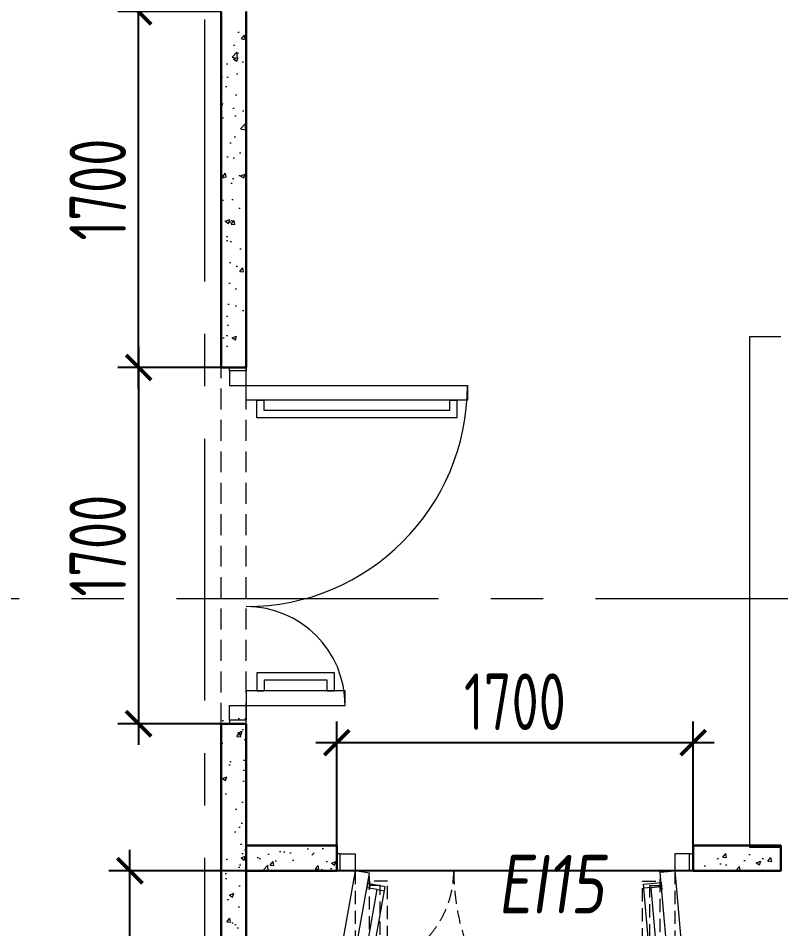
# Model space of a CAD drawing. Header units: millimetres. Extents: x -354900 to 8840672, y 0 to 292181.
# Drawn here: x -66184 to -62546, y 102025 to 106369 of the extents above; entities that cross this region are included whole.
import ezdxf
from ezdxf import colors
from ezdxf.entities.mleader import LeaderData, LeaderLine
from ezdxf.math import Vec2, Vec3

# ---------------------------------------------------------------- set-up
doc = ezdxf.new("R2010")
doc.units = ezdxf.units.MM
doc.header["$MEASUREMENT"] = 0
for name, pattern in [('ADSK_Штриховая_ш2 п1', [3, 2, -1]), ('CENTER', [2, 1.25, -0.25, 0.25, -0.25]), ('DASHED', [19.05, 12.7, -6.35])]:
    doc.linetypes.add(name, pattern=pattern)
doc.layers.get('0').update_dxf_attribs({"color": 250, "lineweight": 9})
for name, color, linetype, lineweight in [('АР_Двери', 5, 'Continuous', 18), ('АР_Оси', 193, 'Continuous', 9), ('АР_Отметки', 250, 'Continuous', 15), ('АР_Перегородки витражные', 152, 'Continuous', 13), ('АР_Перегородки газоблок', 165, 'Continuous', 30), ('АР_Перегородки газоблок_Штрих', 165, 'Continuous', 5), ('АР_Подоконники', 163, 'Continuous', 9), ('АР_Размеры дверей', 15, 'Continuous', 0), ('АР_тонкая линия', 250, 'Continuous', 0)]:
    doc.layers.add(name, color=color, linetype=linetype, lineweight=lineweight)
doc.layers.add('АР_ПБ_Двери', color=7, linetype='Continuous', lineweight=15, true_color=0xdb0000)
doc.styles.add('ISOCPEUR', font='isocpeur.ttf', dxfattribs={"width": 0.7})
doc.styles.add('Архитект', font='isocpeur.ttf', dxfattribs={"width": 0.8, "oblique": 8})
doc.dimstyles.new('R_100', dxfattribs={"dimtxt": 270, "dimasz": 120, "dimexe": 100, "dimexo": 0, "dimgap": 60, "dimtad": 1, "dimdec": 0, "dimrnd": 5, "dimzin": 0, "dimdsep": 46, "dimtxsty": 'ISOCPEUR', "dimblk": 'ARCHTICK', "dimcen": 0, "dimdle": 100, "dimclrd": 256, "dimclre": 256, "dimclrt": 256, "dimadec": 0, "dimazin": 0, "dimtfac": 2, "dimtdec": 0, "dimtofl": 0, "dimtmove": 1, "dimatfit": 3, "dimfxl": 1, "dimtvp": 3, "dimtolj": 1, "dimtzin": 0, "dimarcsym": 0})
pattern_1 = [(50, (0, 0), (215.17805, -18.82564), [22.5, -247.5]), (355, (0, 0), (-41.6254, 225.65764), [18, -198]), (100.45144, (17.93, -1.57), (173.55265, 206.832), [19.12206, -210.34263]), (46.1842, (0, 60), (320.1724, -49.6558), [33.75, -371.25]), (96.63564, (26.68, 55.86), (280.3986, 292.2356), [28.6831, -315.5141]), (351.18416, (0, 60), (280.3986, 292.2356), [27, -297]), (21, (30, 45), (179.07212, -120.78567), [22.5, -247.5]), (326, (30, 45), (72.9946, 217.545), [18, -198]), (71.45144, (44.92, 34.93), (252.0667, 96.75935), [19.12206, -210.34263]), (37.5, (0, 0), (3.647957, 99.868156), [0, -195.6, 0, -201, 0, -198.75]), (7.5, (0, 0), (78.92086, 118.32351), [0, -114.6, 0, -191.1, 0, -75.75]), (327.5, (-66.9, 0), (160.14673, -6.76646), [0, -75, 0, -234, 0, -310.5]), (317.5, (-96.9, 0), (174.95585, 30.0315), [0, -97.5, 0, -155.4, 0, -220.5])]

# ---------------------------------------------------------------- blocks, each defined once
blk = doc.blocks.new('1700-3')
for p, q in [((-415.6, 1464.7), (-421.7, 1430.3)), ((-89.7, 1407.3), (-95.8, 1372.8))]:
    blk.add_line(p, q)
at = {"linetype": 'DASHED', "ltscale": 5}
for p, q in [((-80.2, 100.2), (-83.2, 135)), ((-991.2, 20.5), (-994.2, 55.3))]:
    blk.add_line(p, q, dxfattribs=at)
for points in [[(-476.3, 1526), (-12.1, 1444.2), (0, 1513), (-464.1, 1594.8)], [(0, -13), (-1050.7, -104.9), (-1056.8, -35.3), (-6.1, 56.6)]]:
    blk.add_lwpolyline(points, close=True)
for points in [[(80, 1600), (0, 1600), (0, 1583), (80, 1583), (80, 1600)], [(0, 1583), (80, 1583), (80, 1513), (50, 1513), (50, 1513), (0, 1513), (0, 1583)], [(-392.2, 1511.2), (-426.7, 1517.3), (-441.4, 1433.7), (-76.1, 1369.3), (-61.4, 1452.9), (-95.8, 1459)], [(-407, 1513.8), (-415.6, 1464.7), (-89.7, 1407.3), (-81.1, 1456.4)], [(-971.9, -27.9), (-1006.8, -31), (-1014.2, 53.6), (-63.3, 136.8), (-55.9, 52.2), (-90.8, 49.2)], [(-986.8, -29.2), (-991.2, 20.5), (-80.2, 100.2), (-75.8, 50.5)], [(0, -83), (80, -83), (80, -13), (50, -13), (50, -13), (0, -13), (0, -83)], [(80, -100), (0, -100), (0, -83), (80, -83), (80, -100)]]:
    blk.add_lwpolyline(points)
for points in [[(-471.3, 1443.1), (0, 1443.1), (0, 1513), (-471.3, 1513)], [(0, -13), (-1054.7, -13), (-1054.7, 56.9), (0, 56.9)]]:
    blk.add_lwpolyline(points, close=True, dxfattribs=at)
for points in [[(-385.9, 1443.1), (-420.9, 1443.1), (-420.9, 1358.3), (-50, 1358.3), (-50, 1443.1), (-85, 1443.1)], [(-400.9, 1443.1), (-400.9, 1393.3), (-70, 1393.3), (-70, 1443.1)], [(-969.5, 56.9), (-1004.5, 56.9), (-1004.5, 141.7), (-50, 141.7), (-50, 56.9), (-85, 56.9)], [(-984.5, 56.9), (-984.5, 106.7), (-70, 106.7), (-70, 56.9)]]:
    blk.add_lwpolyline(points, dxfattribs=at)
for centre, radius, start, end in [((0, 1513), 471.3, 170, 270), ((0, -13), 1054.7, 90, 181.2023)]:
    blk.add_arc(centre, radius, start, end, dxfattribs=at)
blk = doc.blocks.new('_ArchTick')
at = {"color": 0, "linetype": 'ByBlock', "const_width": 0.15}
blk.add_lwpolyline([(-0.5, -0.5), (0.5, 0.5)], dxfattribs=at)
blk = doc.blocks.new('*D486')
at = {"layer": 'АР_Размеры дверей', "lineweight": -2, "ltscale": 100, "transparency": 16777216}
for p, q in [((-64664.3, 102421.6), (-64664.3, 103013.1)), ((-62964.3, 102421.6), (-62964.3, 103013.1)), ((-64764.3, 102913.1), (-62864.3, 102913.1))]:
    blk.add_line(p, q, dxfattribs=at)
at = {"layer": 'АР_Размеры дверей', "lineweight": -2, "ltscale": 100, "transparency": 16777216, "xscale": 120, "yscale": 120, "zscale": 120, "rotation": 180}
blk.add_blockref('_ArchTick', (-64664.3, 102913.1), dxfattribs=at)
at = {"layer": 'АР_Размеры дверей', "lineweight": -2, "ltscale": 100, "transparency": 16777216, "xscale": 120, "yscale": 120, "zscale": 120}
blk.add_blockref('_ArchTick', (-62964.3, 102913.1), dxfattribs=at)
at = {"layer": 'АР_Размеры дверей', "ltscale": 100, "transparency": 16777216, "insert": (-63814.3, 103108.1), "char_height": 270, "attachment_point": 5, "style": 'ISOCPEUR'}
blk.add_mtext('\\A1;1700', dxfattribs=at)
blk = doc.blocks.new('*D489')
at = {"layer": 'АР_Размеры дверей', "lineweight": -2, "ltscale": 100, "transparency": 16777216}
for p, q in [((-65609.6, 104802.7), (-65609.6, 102902.7)), ((-65215.8, 104702.7), (-65709.6, 104702.7)), ((-65215.8, 103002.7), (-65709.6, 103002.7))]:
    blk.add_line(p, q, dxfattribs=at)
at = {"layer": 'АР_Размеры дверей', "lineweight": -2, "ltscale": 100, "transparency": 16777216, "xscale": 120, "yscale": 120, "zscale": 120}
for p, rotation in [((-65609.6, 104702.7), 90), ((-65609.6, 103002.7), 270)]:
    blk.add_blockref('_ArchTick', p, dxfattribs=dict(at, rotation=rotation))
at = {"layer": 'АР_Размеры дверей', "ltscale": 100, "transparency": 16777216, "insert": (-65804.6, 103852.7), "char_height": 270, "attachment_point": 5, "rotation": 90, "style": 'ISOCPEUR'}
blk.add_mtext('\\A1;1700', dxfattribs=at)
blk = doc.blocks.new('_DotSmall')
at = {"color": 0, "linetype": 'ByBlock', "const_width": 0.5}
blk.add_lwpolyline([(-0.0625, 0, 1), (0.0625, 0, 1)], format="xyb", close=True, dxfattribs=at)
blk = doc.blocks.new('*D546')
at = {"layer": 'АР_Размеры дверей', "lineweight": -2, "ltscale": 100, "transparency": 16777216}
for p, q in [((-65651.8, 100500.7), (-65651.8, 102401.6)), ((-62755.1, 102301.6), (-65751.8, 102301.6)), ((-64467.4, 100600.7), (-65751.8, 100600.7))]:
    blk.add_line(p, q, dxfattribs=at)
at = {"layer": 'АР_Размеры дверей', "lineweight": -2, "ltscale": 100, "transparency": 16777216, "xscale": 120, "yscale": 120, "zscale": 120}
for p, rotation in [((-65651.8, 102301.6), 90), ((-65651.8, 100600.7), 270)]:
    blk.add_blockref('_ArchTick', p, dxfattribs=dict(at, rotation=rotation))
at = {"layer": 'АР_Размеры дверей', "ltscale": 100, "transparency": 16777216, "insert": (-65846.8, 101451.1), "char_height": 270, "attachment_point": 5, "rotation": 90, "style": 'ISOCPEUR'}
blk.add_mtext('\\A1;1700', dxfattribs=at)
blk = doc.blocks.new('*D547')
at = {"layer": 'АР_Размеры дверей', "lineweight": -2, "ltscale": 100, "transparency": 16777216}
for p, q in [((-65609.6, 104602.7), (-65609.6, 106500.7)), ((-65215.8, 106400.7), (-65709.6, 106400.7)), ((-65215.8, 104702.7), (-65709.6, 104702.7))]:
    blk.add_line(p, q, dxfattribs=at)
at = {"layer": 'АР_Размеры дверей', "lineweight": -2, "ltscale": 100, "transparency": 16777216, "xscale": 120, "yscale": 120, "zscale": 120}
for p, rotation in [((-65609.6, 106400.7), 90), ((-65609.6, 104702.7), 270)]:
    blk.add_blockref('_ArchTick', p, dxfattribs=dict(at, rotation=rotation))
at = {"layer": 'АР_Размеры дверей', "ltscale": 100, "transparency": 16777216, "insert": (-65804.6, 105551.7), "char_height": 270, "attachment_point": 5, "rotation": 90, "style": 'ISOCPEUR'}
blk.add_mtext('\\A1;1700', dxfattribs=at)
blk = doc.blocks.new('1700-2')
for points in [[(80, 1600), (0, 1600), (0, 1583), (80, 1583), (80, 1600)], [(0, 1583), (80, 1583), (80, 1513), (50, 1513), (50, 1513), (0, 1513), (0, 1583)], [(-385.9, 1443.1), (-420.9, 1443.1), (-420.9, 1358.3), (-50, 1358.3), (-50, 1443.1), (-85, 1443.1)], [(-385.9, 1443.1), (-385.9, 1393.3), (-85, 1393.3), (-85, 1443.1)], [(-969.5, 56.9), (-1004.5, 56.9), (-1004.5, 141.7), (-50, 141.7), (-50, 56.9), (-85, 56.9)], [(-969.5, 56.9), (-969.5, 106.7), (-85, 106.7), (-85, 56.9)], [(0, -83), (80, -83), (80, -13), (50, -13), (50, -13), (0, -13), (0, -83)], [(80, -100), (0, -100), (0, -83), (80, -83), (80, -100)]]:
    blk.add_lwpolyline(points)
for points in [[(-471.3, 1443.1), (0, 1443.1), (0, 1513), (-471.3, 1513)], [(0, -13), (-1054.7, -13), (-1054.7, 56.9), (0, 56.9)]]:
    blk.add_lwpolyline(points, close=True)
for centre, radius, start, end in [((0, 1513), 471.3, 180, 270), ((0, -13), 1054.7, 90, 180)]:
    blk.add_arc(centre, radius, start, end)

msp = doc.modelspace()

# ---------------------------------------------------------------- hatches: boundary and pattern name
at = {"layer": 'АР_Перегородки газоблок_Штрих', "ltscale": 100}
h = msp.add_hatch(dxfattribs=at)
h.set_pattern_fill('AR-CONC', color=256, scale=30)
h.set_pattern_definition(pattern_1)
h.paths.add_polyline_path([(-65095.8, 106400.7), (-65215.8, 106400.7), (-65215.8, 104742.7), (-65095.8, 104742.7)])
h = msp.add_hatch(dxfattribs=at)
h.set_pattern_fill('AR-CONC', color=256, scale=30)
h.set_pattern_definition(pattern_1)
h.paths.add_polyline_path([(-65095.8, 103042.7), (-65215.8, 103042.7), (-65215.8, 100800.7), (-65095.8, 100800.7)])
h = msp.add_hatch(dxfattribs=at)
h.set_pattern_fill('AR-CONC', color=256, scale=30)
h.set_pattern_definition([(50, (-50, 515), (215.17805, -18.82564), [22.5, -247.5]), (355, (-50, 515), (-41.6254, 225.65764), [18, -198]), (100.45144, (-32.07, 513.43), (173.55265, 206.832), [19.12206, -210.34263]), (46.1842, (-50, 575), (320.1724, -49.6558), [33.75, -371.25]), (96.63564, (-23.32, 570.86), (280.3986, 292.2356), [28.6831, -315.5141]), (351.18416, (-50, 575), (280.3986, 292.2356), [27, -297]), (21, (-20, 560), (179.07212, -120.78567), [22.5, -247.5]), (326, (-20, 560), (72.9946, 217.545), [18, -198]), (71.45144, (-5.08, 549.93), (252.0667, 96.75935), [19.12206, -210.34263]), (37.5, (-50, 515), (3.647957, 99.868156), [0, -195.6, 0, -201, 0, -198.75]), (7.5, (-50, 515), (78.92086, 118.32351), [0, -114.6, 0, -191.1, 0, -75.75]), (327.5, (-116.9, 515), (160.14673, -6.76646), [0, -75, 0, -234, 0, -310.5]), (317.5, (-146.9, 515), (174.95585, 30.0315), [0, -97.5, 0, -155.4, 0, -220.5])])
h.paths.add_polyline_path([(-65145.8, 102421.6), (-65145.8, 102301.6), (-64664.3, 102301.6), (-64664.3, 102421.6)])
h = msp.add_hatch(dxfattribs=at)
h.set_pattern_fill('AR-CONC', color=256, scale=30)
h.set_pattern_definition([(50, (-0.001, 515), (215.17805, -18.82564), [22.5, -247.5]), (355, (-0.001, 515), (-41.6254, 225.65764), [18, -198]), (100.45144, (17.93, 513.43), (173.55265, 206.832), [19.12206, -210.34263]), (46.1842, (-0.001, 575), (320.1724, -49.6558), [33.75, -371.25]), (96.63564, (26.68, 570.86), (280.3986, 292.2356), [28.6831, -315.5141]), (351.18416, (-0.001, 575), (280.3986, 292.2356), [27, -297]), (21, (30, 560), (179.07212, -120.78567), [22.5, -247.5]), (326, (30, 560), (72.9946, 217.545), [18, -198]), (71.45144, (44.92, 549.93), (252.0667, 96.75935), [19.12206, -210.34263]), (37.5, (-0.001, 515), (3.647957, 99.868156), [0, -195.6, 0, -201, 0, -198.75]), (7.5, (-0.001, 515), (78.92086, 118.32351), [0, -114.6, 0, -191.1, 0, -75.75]), (327.5, (-66.9, 515), (160.14673, -6.76646), [0, -75, 0, -234, 0, -310.5]), (317.5, (-96.9, 515), (174.95585, 30.0315), [0, -97.5, 0, -155.4, 0, -220.5])])
h.paths.add_polyline_path([(-62964.3, 102421.6), (-62964.3, 102301.6), (-62545.9, 102301.5), (-62545.9, 102421.6), (-62613.2, 102421.6), (-62613.2, 102421.5)])

# ---------------------------------------------------------------- linework, layer by layer
at = {"layer": 'АР_Оси', "linetype": 'CENTER', "ltscale": 1000}
for p, q in [((-65295.8, 134363.2), (-65295.8, 78630.8)), ((-89429.5, 103600.7), (-6251.1, 103600.7))]:
    msp.add_line(p, q, dxfattribs=at)
at = {"layer": 'АР_Перегородки газоблок', "ltscale": 100}
for p, q in [((-64664.3, 102301.6), (-64664.3, 102421.6)), ((-65095.8, 102301.6), (-64664.3, 102301.6))]:
    msp.add_line(p, q, dxfattribs=at)
for points in [[(-65215.8, 106400.7), (-65215.8, 104702.7)], [(-65095.8, 106400.7), (-65095.8, 104702.7)], [(-65095.8, 104702.7), (-65215.8, 104702.7)], [(-65215.8, 103002.7), (-65215.8, 100800.7)], [(-65095.8, 103002.7), (-65215.8, 103002.7)], [(-65095.8, 103002.7), (-65095.8, 100800.7)], [(-65095.8, 102421.6), (-64664.3, 102421.6)], [(-62545.9, 102421.6), (-62545.9, 102301.6), (-62964.3, 102301.6)], [(-62964.3, 102301.6), (-62964.3, 102421.6)], [(-62964.3, 102421.6), (-62545.9, 102421.6)]]:
    msp.add_lwpolyline(points, dxfattribs=at)
at = {"layer": 'АР_Подоконники', "ltscale": 100}
msp.add_lwpolyline([(-62545.9, 104848.6), (-62695.9, 104848.6), (-62695.9, 102414.7), (-62545.9, 102414.7)], dxfattribs=at)
at = {"layer": 'АР_тонкая линия', "linetype": 'ADSK_Штриховая_ш2 п1', "ltscale": 50}
for p, q in [((-65215.8, 103002.7), (-65215.8, 104702.7)), ((-65095.8, 103002.7), (-65095.8, 104702.7))]:
    msp.add_line(p, q, dxfattribs=at)

# ---------------------------------------------------------------- block references
at = {"layer": 'АР_Двери', "lineweight": 30, "ltscale": 100, "rotation": 180}
msp.add_blockref('1700-2', (-65095.8, 104603.6), dxfattribs=at)
at = {"layer": 'АР_Перегородки витражные', "rotation": 89.99999999999999}
msp.add_blockref('1700-3', (-63064.3, 102301.6), dxfattribs=at)

# ---------------------------------------------------------------- texts
at = {"layer": 'АР_ПБ_Двери', "lineweight": 35, "style": 'Архитект', "oblique": 8, "width": 0.8}
msp.add_text('EI15', height=280, dxfattribs=at).set_placement((-63896.1, 102097.7))

# ---------------------------------------------------------------- dimensions: what is measured, and where the dimension line sits
at = {"layer": 'АР_Размеры дверей', "ltscale": 100}
for base, p1, p2, picture, middle in [((-65609.6, 106400.7), (-65215.8, 104702.7), (-65215.8, 106400.7), '*D547', (-65804.6, 105551.7)), ((-65609.6, 103002.7), (-65215.8, 104702.7), (-65215.8, 103002.7), '*D489', (-65804.6, 103852.7)), ((-65651.8, 102301.6), (-64467.4, 100600.7), (-62755.1, 102301.6), '*D546', (-65846.8, 101451.1))]:
    dim = msp.add_linear_dim(base=base, p1=p1, p2=p2, angle=90, dimstyle='R_100', override={"dimpost": '\\X', "dimfxl": 2.5, "dimarcsym": 2}, dxfattribs=at)
    dim.commit()
    dim.dimension.update_dxf_attribs({"geometry": picture, "text_midpoint": middle})
dim = msp.add_linear_dim(base=(-62964.3, 102913.1), p1=(-64664.3, 102421.6), p2=(-62964.3, 102421.6), dimstyle='R_100', override={"dimpost": '\\X', "dimfxl": 2.5, "dimarcsym": 1}, dxfattribs=at)
dim.commit()
dim.dimension.update_dxf_attribs({"geometry": '*D486', "text_midpoint": (-63814.3, 103108.1)})

# ---------------------------------------------------------------- leaders
at = {"layer": 'АР_Отметки'}
ml = msp.add_multileader_mtext('Standard', dxfattribs=at)
ml.set_content('+4,200', color=256, style='ISOCPEUR')
ml.set_leader_properties(color=256, linetype='Continuous', lineweight=-1)
ml.set_arrow_properties(name='DOTSMALL')
ml.build(insert=Vec2(0, 0))
ml.multileader.update_dxf_attribs({"has_text_frame": 1, "text_left_attachment_type": 4, "text_right_attachment_type": 4, "dogleg_length": 100, "arrow_head_size": 180})
ctx = ml.context
ctx.base_point, ctx.char_height, ctx.arrow_head_size, ctx.landing_gap_size, ctx.plane_origin = Vec3(-63316, 113979.6), 250, 180, 50, Vec3(-63397.4, 112712.1)
ctx.left_attachment, ctx.right_attachment = 4, 4
notes = []
notes.append((ctx, [(0, (0, 0, 0), (0, 0), (1, 0), 1, [])]))
ctx.mtext.insert, ctx.mtext.width, ctx.mtext.line_spacing_style, ctx.mtext.flow_direction = Vec3(-63266, 114313), 852.697, 2, 5
for ctx, leaders in notes:
    for number, flags, end, landing, length, lines in leaders:
        leader = LeaderData()
        leader.index, (leader.has_last_leader_line, leader.has_dogleg_vector, leader.attachment_direction) = number, flags
        leader.last_leader_point, leader.dogleg_vector, leader.dogleg_length = Vec3(end), Vec3(landing), length
        for number, points, colour, breaks in lines:
            line = LeaderLine()
            line.index, line.vertices, line.color, line.breaks = number, Vec3.list(points), colors.encode_raw_color(colour), breaks
            leader.lines.append(line)
        ctx.leaders.append(leader)

doc.saveas('drawing.dxf')
